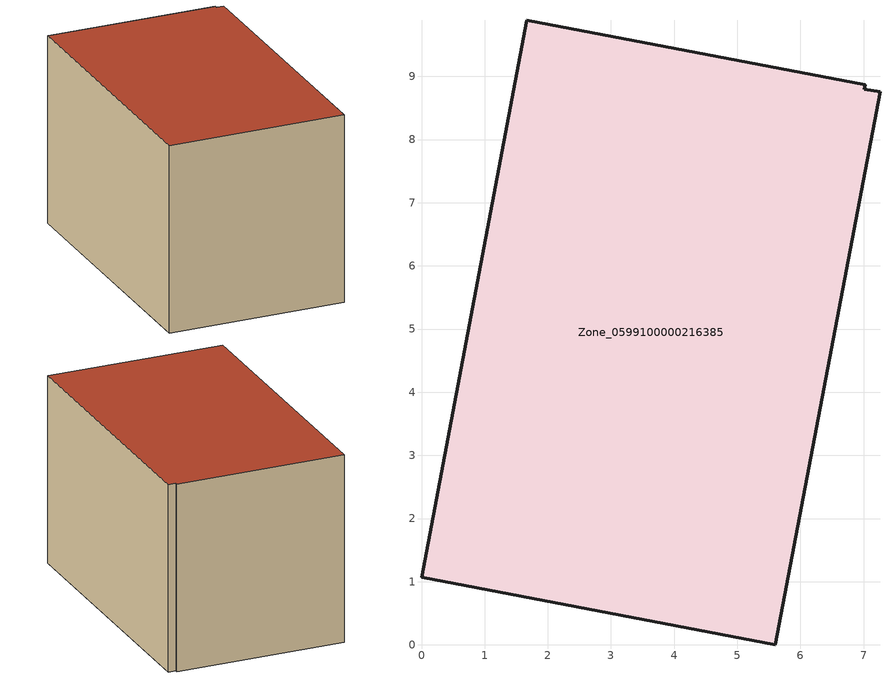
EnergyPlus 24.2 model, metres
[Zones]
Zone_0599100000216385
 floor ground (C_G): 0,1.07 1.67,9.89 7.03,8.87 7.01,8.8 7.26,8.75 5.6,0 z0
 wall outside (C_F): 1.67,9.89 0,1.07 5.6,0 7.26,8.75 7.01,8.8 7.03,8.87 1.67,9.89 z0:6.09
 roof outside (C_R): 0,1.07 5.6,0 7.26,8.75 7.01,8.8 7.03,8.87 1.67,9.89 z6.09
[BUILDING]
Pand.0599100000216385: North Axis=0; Terrain=City; Loads Convergence Tolerance Value=0.04; Temperature Convergence Tolerance Value=0.4; Solar Distribution=FullExterior; Maximum Number of Warmup Days=25; Minimum Number of Warmup Days=1
[Site:Location]
Rotterdam.The.Hague.AP_ZH_NLD Design_Conditions: Latitude=51.96; Longitude=4.45; Time Zone=1; Elevation=-4.5
[SITE:GROUNDTEMPERATURE:BUILDINGSURFACE]
18, 18, 18, 18, 18, 18, 18, 18, 18, 18, 18, 18
[MATERIAL] Thermal Absorptance=0.9; Solar Absorptance=0.7; Visible Absorptance=0.7
Name | Roughness | Thickness | Conductivity | Density | Specific Heat
G.TI.1946-1964 | MediumSmooth | 0.15 | 1 | 540 | 1210
F.TI.1946-1964 | Rough | 0.3 | 0.857143 | 1920 | 840
R.TI.1946-1964 | MediumRough | 0.2 | 0.277778 | 1500 | 1000
[CONSTRUCTION]
C_G: G.TI.1946-1964
C_F: F.TI.1946-1964
C_R: R.TI.1946-1964
[ZONE]
Zone_0599100000216385: Type=1; Multiplier=1; Ceiling Height=Autocalculate; Volume=Autocalculate; Floor Area=autocalculate; Part of Total Floor Area=Yes
[ZONEINFILTRATION:DESIGNFLOWRATE]
Infil_Zone_0599100000216385: Zone or ZoneList or Space or SpaceList=Zone_0599100000216385; Schedule=AlwaysOn; Design Flow Rate Calculation Method=Flow/Area; Flow Rate per Floor Area=0.003; Constant Term Coefficient=1; Temperature Term Coefficient=0; Velocity Term Coefficient=0; Velocity Squared Term Coefficient=0
[HVACTEMPLATE:ZONE:IDEALLOADSAIRSYSTEM]
Zone_0599100000216385: Maximum Heating Supply Air Temperature=50; Minimum Cooling Supply Air Temperature=13; Maximum Heating Supply Air Humidity Ratio=0.0156; Minimum Cooling Supply Air Humidity Ratio=0.0077; Heating Limit=NoLimit; Cooling Limit=NoLimit; Dehumidification Control Type=ConstantSensibleHeatRatio; Cooling Sensible Heat Ratio=0.7; Dehumidification Setpoint=60; Humidification Control Type=None; Humidification Setpoint=30; Outdoor Air Method=None; Outdoor Air Flow Rate per Person=0.00944; Outdoor Air Flow Rate per Zone Floor Area=0; Outdoor Air Flow Rate per Zone=0; Demand Controlled Ventilation Type=None; Outdoor Air Economizer Type=NoEconomizer; Heat Recovery Type=None; Sensible Heat Recovery Effectiveness=0.7; Latent Heat Recovery Effectiveness=0.65
[ZONECONTROL:THERMOSTAT]
ThermostatControl_Zone_0599100000216385: Zone or ZoneList=Zone_0599100000216385; Control Type Schedule=DualSetpointControlType; Control 1=Thermostat_Zone_0599100000216385; Temperature Difference Between Cutout And Setpoint=0
[THERMOSTATSETPOINT:DUALSETPOINT]
Thermostat_Zone_0599100000216385: Heating Setpoint Temperature Schedule=HeatingSetpoint_Zone_0599100000216385; Cooling Setpoint Temperature Schedule=CoolingSetpoint_Zone_0599100000216385
[SCHEDULE:COMPACT]
HeatingSetpoint_Zone_0599100000216385: Through: 12/31, For: AllDays, Until: 24:00, 21
CoolingSetpoint_Zone_0599100000216385: Through: 12/31, For: AllDays, Until: 24:00, 24
DualSetpointControlType: Through: 12/31, For: AllDays, Until: 24:00, 4
AlwaysOn: Through: 12/31, For: AllDays, Until: 24:00, 1
